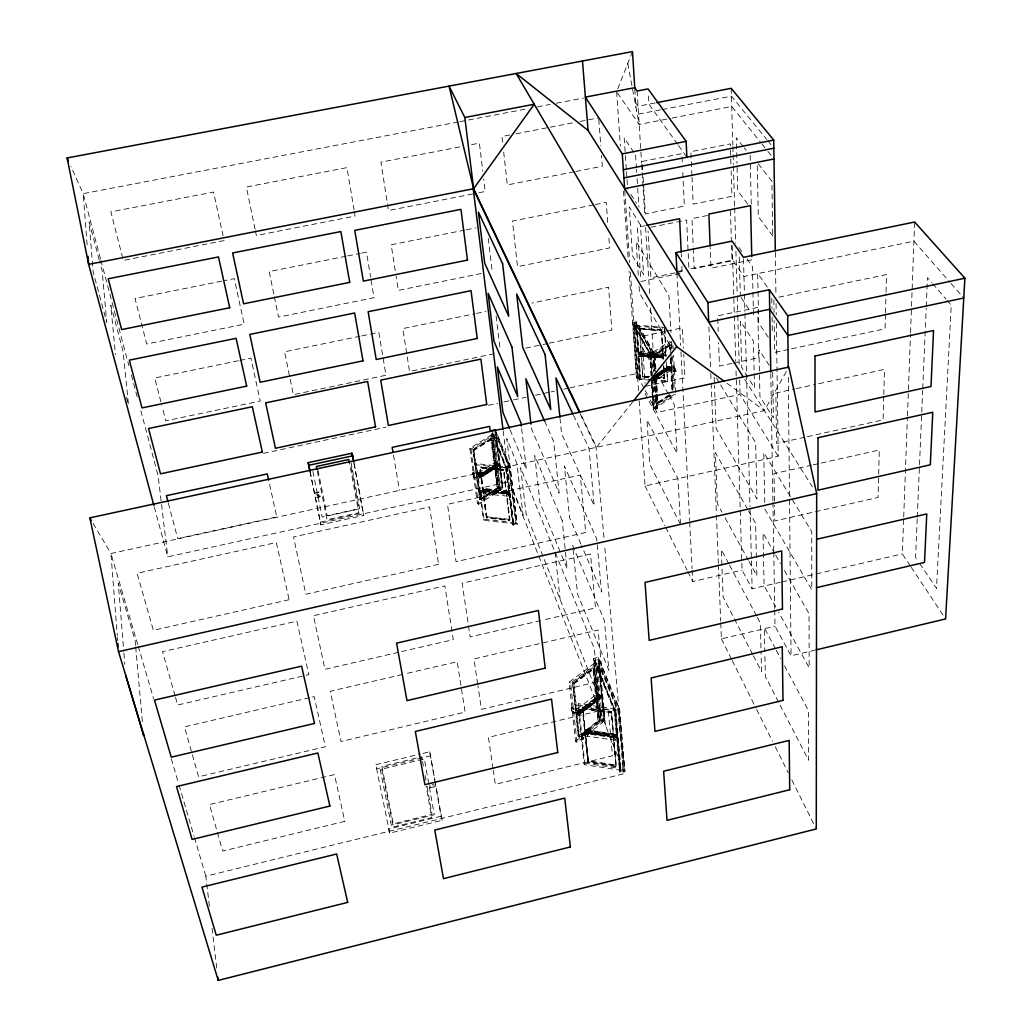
<?xml version="1.0" encoding="UTF-8"?>
<svg xmlns="http://www.w3.org/2000/svg" width="1032" height="1032" viewBox="0 0 1032 1032"><rect width="100%" height="100%" fill="white"/><g stroke="black" fill="none" stroke-linecap="round" stroke-linejoin="round"><path stroke-width="0.75" stroke-dasharray="5 3.75" d="M432.602 784.294L432.047 785.068M484.872 491.219L509.073 493.864L484.64 491.645L484.524 488.562M481.247 494.96C483.157 494.251 479.248 497.953 482.047 495.296M600.792 697.697L578.746 714.428C575.637 714.583 574.36 709.087 577.636 708.184L579.855 709.99L599.682 694.936L597.502 693.517L577.675 708.545L579.855 709.99M578.41 714.479L578.062 711.151L579.816 709.629M485.053 493.993L508.002 496.147L508.415 491.761L508.763 494.534L485.801 492.058L485.053 493.993L483.389 493.812L482.641 490.419L508.995 493.128M508.789 491.503L483.428 488.82L483.802 492.006L485.84 492.393M885.443 314.425L885.043 328.782L790.215 349.1M885.482 312.825L885.998 293.694M886.049 292.095L886.527 274.551L778.554 297.229M883.74 396.224L883.095 419.882L806.353 436.884M883.792 394.65L884.476 369.404L816.776 384.136M586.976 732.772L616.233 737.08L615.988 734.191L586.64 729.921L616.014 734.539M910.288 565.833L902.342 553.887L903.645 518.606M903.709 517.006L907.386 417.573M907.451 415.973L910.482 334.187M910.534 332.588L914.636 222.022M917.203 518.761L915.565 557.332L918.17 561.227M917.28 517.148L922.685 390.148M922.763 388.548L926.181 308.168M926.259 306.556L927.484 277.621L931.612 282.433M653.501 376.319L669.368 366.244L669.665 369.224L668.31 370.359L670.103 371.197L668.31 370.359M655.63 377.144L668.091 369.133L668.13 366.992L669.91 367.844C672.154 365.057 672.361 371.146 670.103 371.197M582.435 733.172C584.77 732.668 578.655 737.196 582.525 740.138C584.151 735.455 583.351 740.589 581.983 739.286M582.874 737.803L583.88 738.035M588.15 733.946L587.35 736.164L615.149 740.241L615.923 738.009L588.15 733.946L587.389 736.538L584.86 735.893L584.86 732.527L616.233 736.99M585.337 730.604L616.039 734.887M583.39 733.584C581.558 736.577 584.022 739.996 581.983 739.505M662.105 355.279L639.389 353.692L662.105 355.279L662.247 357.988L639.556 356.246L663.163 357.73M639.659 356.105L639.621 353.112L661.061 354.892L661.577 353.254L663.486 353.576L663.705 356.414L639.453 354.685M662.157 358.13L662.015 355.55M664.673 352.596L665.266 350.919L665.717 355.047L665.163 356.53L664.479 356.233L665.317 351.383L665.266 356.298M665.047 352.376L664.273 352.144M472.579 473.069C473.056 470.631 476.823 475.442 473.43 473.133C470.992 471.895 473.456 479.532 475.52 477.571C471.34 477.21 475.133 471.211 472.669 473.34M571.896 708.262C573.224 703.927 568.181 713.654 574.385 712.789C570.477 709.242 572.27 713.267 572.038 708.042C571.78 705.243 576.424 711.048 571.947 708.287M498.327 466.038L478.667 478.242L478.551 474.849L497.308 463.278L497.656 466.038L480.241 477.145L478.5 476.139L498.017 463.703L498.379 466.361L479.983 478.138L479.351 475.249L497.966 463.652M586.95 732.901L587.814 730.604L586.782 733.481L615.627 737.506L615.446 735.455L586.64 731.262L616.104 735.597M575.546 741.273L601.127 721.549L594.961 660.377L615.201 710.403L620.606 771.201L615.382 708.984L578.5 703.772L577.959 705.243L584.215 764.66L620.18 770.117L623.16 769.382L617.936 709.732L598.457 661.822L595.477 662.531L569.148 682.139L575.546 741.273L576.978 742.253L602.559 722.503L596.947 663.46L595.477 662.531L601.127 721.549L602.559 722.503M582.899 707.397L582.345 708.868L587.892 762.377L615.898 766.595L616.401 765.099L588.421 760.881L582.899 707.397L611.55 711.461L616.272 765.473L588.279 761.255L582.758 707.759L611.408 711.835M586.679 729.934L586.847 733.172L616.207 737.171M615.653 735.029L614.788 737.493L614.879 734.887L615.046 736.745L587.788 732.759L587.608 730.914L615.653 735.029L615.923 738.009M615.936 734.191L616.117 737.454M615.382 708.984L620.18 770.117M615.898 766.595L611.55 711.461M587.892 762.377L588.421 760.881M584.215 764.66L584.744 763.177L578.5 703.772M584.834 735.803L585.647 733.584L588.188 734.32M585.376 736.242L586.176 734.023M587.788 732.759L587.53 733.507L587.337 731.649M584.525 732.823L585.337 730.514M584.989 732.527L585.802 730.308M480.757 490.652L481.505 491.064L480.757 490.652L479.945 493.141L480.912 496.74L481.467 491.142M617.794 88.739L631.907 53.096M652.069 380.357L667.485 381.698L666.762 361.974M654.972 378.009L664.234 378.808L664.582 377.931L655.333 377.132M662.802 358.027L663.434 356.711M663.163 357.82L663.705 356.414M661.061 354.892L662.596 354.685L663.137 353.383M663.55 353.744L662.596 354.685M661.435 330.769L661.796 329.905L639.814 328.163L639.44 329.027L661.435 330.769L663.073 357.949M648.806 377.467L642.626 376.938L643 376.061L653.798 376.99M650.521 380.215L639.737 379.273L636.499 325.209L634.177 325.699L637.828 378.886L650.882 379.337M639.621 353.112L640.175 351.809L661.577 353.254M639.84 353.55L639.969 355.382M640.292 354.015L640.408 355.679L661.525 355.318L661.435 357.433M639.801 355.782L640.356 354.466M639.737 379.273L636.499 325.209L664.789 327.428M492.483 432.253L506.506 467.612L513.549 524.411L506.854 466.864L476.423 463.703L475.881 464.761L506.338 467.935L508.931 467.367L516.09 523.843L509.099 467.045L495.025 431.698L502.416 488.458L499.94 489L477.403 503.603L469.805 448.443L492.909 434.02L495.437 433.479L508.931 467.367M509.589 520.541L503.822 469.354L480.177 466.89L479.635 467.947L486.382 517.922L509.589 520.541L503.423 470.153L479.777 467.69L486.511 517.651L509.718 520.27M508.002 496.147L508.763 494.534M508.608 491.361L484.472 488.549L484.743 491.516M515.794 523.069L513.252 523.637L483.453 520.27L483.969 519.199L476.423 463.703M486.382 517.922L486.898 516.851L480.177 466.89M513.252 523.637L506.854 466.864M503.822 469.354L503.293 470.424L479.635 467.947M485.014 493.644L485.801 492.058M482.924 490.342L483.711 488.755M484.64 491.645L484.447 489.594M482.924 493.425L483.724 491.825M484.589 490.523L485.375 488.936L485.246 491.619L485.014 489.89M483.389 493.812L484.176 492.212M485.427 489.284L484.64 490.871L508.054 493.528L507.834 491.787L507.796 494.057L485.272 489.362M482.55 490.652L483.376 488.884M93.086 523.327L110.953 553.526L764.389 410.568L788.848 367.057M632.603 402.016L596.535 447.295L580.642 413.884M673.148 370.591C681.21 376.59 669.084 357.201 675.109 371.288C675.392 369.662 673.702 373.029 674.386 371.081C672.464 369.108 673.561 372.152 674.941 371.262C675.779 369.366 674.386 366.321 672.967 367.198M673.109 367.108L673.212 366.463M574.385 712.789L573.805 713.628M475.404 477.197L475.03 477.971M474.681 473.791C471.792 469.741 472.978 478.422 475.172 477.236M479.828 474.036L478.087 473.043L476.72 473.907L478.268 475.404M579.533 737.158L599.463 721.794L594.342 668.646L592.871 667.717L572.425 682.978L578.101 736.177L579.533 737.158L573.882 683.932L572.425 682.978M578.101 736.177L598.031 720.839L592.871 667.717M654.365 377.815L668.594 367.727L653.617 377.351M599.734 697.555L579.21 713.177L578.991 711.151L599.36 695.413L577.997 711.512L580.281 713.035L579.365 710.7M600.83 698.045L579.881 714.325L600.856 698.38L600.56 695.529L579.3 711.19L579.971 714.299M579.674 711.525L600.495 695.465M579.713 711.861L600.637 695.968M579.752 712.209L600.663 696.303M579.21 713.177L600.701 696.652M579.816 712.906L600.727 697M579.855 713.254L600.766 697.348M573.882 683.932L594.342 668.646M576.978 742.253L570.606 683.094L596.947 663.46M580.087 711.19L599.734 698.225L599.36 695.413M657.087 403.151L669.897 394.766M670.49 395.05L657.681 403.447L656.042 376.835M669.6 394.624L656.791 403.009L657.977 403.589L672.064 394.366M654.249 399.165L654.752 407.098L674.489 394.16L675.663 394.727L673.535 355.214M651.902 381.221L653.604 408.182L655.926 407.679L675.663 394.727M477.403 503.603L478.551 504.274L501.088 489.671L494.083 434.666L492.909 434.02L499.94 489L501.088 489.671M479.558 499.269L497.102 487.917L498.262 488.588L480.706 499.94L479.558 499.269L472.772 449.642L490.716 438.419L491.89 439.064L498.262 488.588M656.236 375.545L669.007 367.379M656.275 376.177L668.336 368.424M652.276 379.067L668.362 368.734M652.379 379.505L669.91 367.844M652.598 379.608L668.672 369.275L668.233 366.541L657.526 373.378M653.72 379.041L669.11 369.224L668.852 367.315L656.997 374.926M668.297 370.024L653.05 379.828L654.83 380.692L670.078 370.862M657.5 373.416L668.297 366.489L668.697 369.404L668.091 369.133M653.527 376.628L668.272 367.16M656.7 374.68L668.143 367.34L669.936 368.179M653.54 376.951L668.284 367.482M498.211 465.071L479.248 477.132L498.25 465.393M479.919 477.442L498.288 465.716M498.379 466.361L479.945 478.138L479.351 475.249M478.087 473.043L495.553 462.297L497.308 463.278M479.39 477.223L478.99 475.236L497.205 463.82L497.295 465.625M480.241 477.145L478.551 476.487L476.913 477.158L479.016 478.306M479.699 475.829L498.082 464.103M479.738 476.152L498.121 464.426M479.712 476.745L480.293 477.081L479.48 475.017L479.712 476.745L498.172 464.748M670.684 345.139L669.484 344.585L653.798 354.505L654.998 355.072L670.684 345.139L670.942 349.822M652.856 376.977L651.373 353.189L670.207 341.282M634.177 325.699L650.199 354.26L652.572 353.757L671.406 341.837M654.095 354.647L669.781 344.727L670.207 352.531M469.805 448.443L470.966 449.101L494.083 434.666M491.013 438.574L473.069 449.81L479.841 499.436L497.398 488.084L490.458 432.782M472.772 449.642L473.946 450.3L491.89 439.064M573.547 709.203C570.283 703.979 571.341 714.092 574.05 712.841M497.063 463.729L497.398 466.167L480.061 475.352L497.179 464.452L496.598 464.116M599.76 720.762L593.452 658.468L598.418 657.307L619.639 709.345L625.018 771.317L620.038 772.542L619.613 771.446L624.592 770.22L619.303 709.423L598.934 659.448L593.968 660.622L599.76 720.762L604.584 719.601L598.934 659.448M434.975 781.637L441.038 816.222L388.703 829.031L389.67 833.147L442.135 820.285L429.751 751.773L422.036 753.618M209.393 906.199L205.82 876.207L624.515 773.613L604.571 544.935M434.266 786.99L430.073 787.468L434.266 786.99L433.724 783.856M774.748 610.093L775.006 626.179L791.067 655.849L814.48 650.25M389.67 833.147L375.777 764.712L420.488 753.992M593.968 660.622L614.169 710.648L619.639 709.345M430.847 755.798L376.745 768.776L375.777 764.712M599.36 719.743L604.184 718.582L598.418 657.307M601.127 721.549L604.03 720.852L598.457 661.822M720.762 622.76L721.407 638.847L775.006 626.179M740.254 510.698L742.047 570.141L752.147 588.846L780.308 582.293M781.869 581.932L814.725 574.282M816.286 573.921L902.342 553.887M402.351 674.477L330.227 691.285L341.012 741.505L465.11 712.067L457.228 661.693L403.925 674.115M309.523 697.697L184.431 726.863L198.608 776.799L325.364 746.716L314.218 696.6L311.084 697.322M687.764 571.547L692.743 581.532L742.047 570.141M398.507 652.301L324.964 669.317L313.457 615.717L444.857 585.892L453.267 639.647L400.068 651.94M540.678 620.606L470.14 636.925L462.143 583.209L590.498 554.068L595.529 607.913L542.239 620.245M512.711 524.604L516.942 523.65L517.238 524.424L513.007 525.378L512.711 524.604L505.641 467.806L492.225 433.904M811.733 465.161L774.013 473.611L774.503 503.603M813.306 464.813L819.602 463.407M821.162 463.058L879.316 450.029L878.077 497.437L774.774 520.966L774.529 505.19M804.779 437.233L776.593 443.489L775.845 393.05L794.73 388.935M639.221 400.79L645.065 485.969L778.244 456.312L776.348 322.9M320.294 522.128L363.058 512.723L363.793 515.394L320.939 524.824L310.09 472.024M154.31 507.073L167.79 556.854L509.447 481.699L624.515 773.613M498.546 487.723L502.661 486.807L502.945 487.543L498.83 488.458L498.546 487.723L491.632 433.827M316.734 497.437L320.062 496.715L319.107 492.032L315.766 492.767L316.734 497.437L320.062 496.715M492.393 433.608L505.809 467.496L510.143 466.541L496.624 432.692M505.641 467.806L509.976 466.864L516.942 523.65M651.514 377.648L653.527 409.652L657.41 408.814L657.062 408.169L653.179 409.007L651.489 382.304M650.328 400.055L657.023 412.465L740.047 394.443L778.244 456.312M796.317 388.587L815.203 384.485M788.667 349.435L774.671 352.428L774.193 320.539M732.036 363.393L719.459 366.089L718.594 342.547M733.61 363.058L758.765 357.665L757.772 310.567M645.219 386.355L684.926 377.815L683.739 354.35M263.483 453.319L386.123 427.119M488.317 405.279L497.759 403.267M504.042 401.925L511.911 400.248M513.485 399.913L526.062 397.217M535.492 395.204L549.643 392.186M551.217 391.85L554.365 391.18M563.795 389.154L568.503 388.148M570.077 387.813L636.125 373.713L644.42 389.103M636.409 377.802L640.524 377.622L636.409 377.802L629.03 271.158M665.279 331.375L641.917 336.29L645.013 383.22M666.84 331.04L682.41 327.763L683.429 348.094M653.953 352.789L636.447 321.803L632.59 322.616L649.992 353.641L653.953 352.789L655.036 370.398M653.656 353.189L636.86 323.429L633.003 324.229L649.696 354.028L653.656 353.189L654.727 370.462M494.225 353.692L409.536 371.455L402.803 328.602L474.939 313.728M525.662 348.145L541.336 344.856M542.909 344.52L547.605 343.54M549.179 343.204L611.886 330.059L608.57 287.231L531.828 303.073M757.707 307.433L717.627 315.856L718.195 331.556M238.302 360.748L154.748 377.97L161.831 405.524M239.875 360.426L250.918 358.156L260.245 401.035L165.765 420.837L162.218 407.06M359.975 336.251L284.561 351.796L293.32 394.675L385.968 375.248L378.821 332.368L361.535 335.929M676.928 271.597L684.68 270.01M690.872 268.733L732.681 260.103L743.969 276.473L913.926 241.178L949.982 282.291M476.5 313.406L485.917 311.458M675.263 272.848L650.908 277.866L648.044 231M676.786 272.525L684.409 270.952M640.911 281.491L682.242 272.964L681.842 264.979M751.825 259.806L710.971 268.243L710.171 247.525M473.92 477.3L474.268 476.526L473.791 477.248M645.193 225.647L637.389 227.234L640.808 279.904M707.359 215.495L691.956 218.616L693.207 246.738M650.96 227.246L686.641 220.022L688.899 268.449M481.247 273.519L398.326 290.366L396.107 276.215M464.787 230.071L391.18 244.765L395.862 274.641M466.361 229.762L475.752 227.879M593.71 204.865L512.478 221.08L517.522 266.656L609.654 247.925L608.699 235.361M595.27 204.555L606.21 202.375L607.99 225.931M346.068 256.22L269.21 271.584L274.009 295.139M347.642 255.91L360.194 253.408M361.755 253.098L366.463 252.156L370.643 277.273M221.674 281.168L135.024 298.48L146.699 344.004L244.184 324.177L234.277 278.64L223.247 280.846M472.708 193.952L388.483 210.541L380.95 162.14L462.22 146.454M478.951 192.726L485.195 191.5L483.698 179.013M642.123 161.469L681.881 153.639L682.333 163.172M224.125 240.585L123.337 260.412L110.837 211.87L213.534 192.068L223.093 235.889M574.308 171.751L507.331 184.934L503.513 150.569M575.869 171.454L602.34 166.242L601.514 155.316M617.523 93.022L639.182 124.446L670.555 118.358M672.129 118.048L731.727 106.489L760.919 142.713M655.243 102.942L638.06 106.244L635.712 102.89M509.743 134.999L501.952 136.508L502.816 144.312M515.987 133.799L548.74 127.478M550.301 127.181L573.702 122.666M579.945 121.466L598.663 117.854M471.598 144.648L479.416 143.138L482.77 171.222M660.583 109.844L638.55 114.101L636.202 110.734M662.157 109.547L731.43 96.157L766.776 139.539M458.337 121.957L83.179 193.629L70.963 166.526M459.911 121.647L527.984 108.644M537.478 106.838L550.146 104.413M556.48 103.2L583.39 98.066M673.109 371.249L673.457 370.54M573.895 708.352L573.302 709.203M576.308 713.06L578.036 711.874L580.165 712.957M636.125 326.073L662.854 328.176M639.711 328.382L661.706 330.124M662.015 355.627L639.389 353.744L639.556 356.246M639.414 354.053L662.028 355.937M639.44 354.376L662.041 356.246M639.479 354.995L662.08 356.878M640.008 355.266L662.209 357.124L639.492 355.305M639.518 355.614L662.118 357.498M639.543 355.937L662.144 357.82M649.076 376.809L642.91 376.28L639.814 328.163M655.243 377.351L664.505 378.151L663.937 366.721M642.717 376.719L648.896 377.248M655.062 377.789L664.324 378.589L663.576 365.78M652.43 379.466L667.833 380.808M484.601 489.22L508.828 491.825M484.653 489.542L508.866 492.161M484.382 489.736L508.26 492.174L508.441 494.212L508.195 492.303M484.692 489.865L508.918 492.483M484.73 490.187L508.957 492.806M484.821 490.845L509.034 493.464M484.847 491.322L509.047 493.941M486.898 516.851L510.092 519.457M483.969 519.199L513.755 522.553M577.959 705.243L614.866 710.48L595.477 662.531M582.345 708.868L611.021 712.944M586.795 730.978L616.078 735.248M586.86 731.662L616.143 735.945M586.898 732.011L616.168 736.293M586.937 732.359L616.207 736.642M584.744 763.177L620.683 768.608M474.823 473.056L474.436 473.83M481.622 494.741C480.667 499.307 479.596 491.542 481.131 491.271M587.608 730.914L615.046 736.745M583.338 737.506C582.525 743.621 581.429 733.778 582.938 733.791M651.373 353.189L652.572 353.757L653.656 371.197M669.226 366.296L671.316 367.289M669.678 369.133L671.458 369.985M669.42 369.65L671.2 370.488M654.752 407.098L656.275 408.337L655.694 398.907M495.915 465.045L497.656 466.038M498.314 466.412L497.747 463.536M478.126 473.378L479.867 474.385M476.81 473.843L478.551 474.849M598.831 695.916L599.566 696.381M600.779 698.419L600.224 695.284M599.734 698.225L599.012 697.761L594.342 648.625L520.631 467.728L526.101 513.859L599.012 697.4M569.148 682.139L570.606 683.094M598.031 720.839L599.463 721.794M576.191 709.281L578.359 710.726M578.991 711.151L579.029 713.06M575.856 709.926L578.036 711.371M576.178 712.88L578.746 714.428M726.992 383.311L764.389 410.568M951.053 283.503L963.772 298.016M932.644 283.632L946.073 299.241M947.105 300.441L951.233 305.24L936.488 588.433L919.048 562.517M767.782 140.791L771.833 145.744M761.926 143.964L766.957 150.208M767.963 151.459L772.994 157.703M758.172 163.753L771.897 181.232L772.71 234.341M743.208 146.544L736.268 137.682L736.977 163.379M744.188 147.808L746.175 150.337M772.736 235.954L758.288 216.552L757.191 162.501M747.723 204.143L737.725 190.688L737.016 164.991M677.611 144.261L648.909 104.155L648.29 93.486M678.54 145.564L686.873 157.199M767.318 287.077L757.643 273.338L758.688 323.029L769.059 338.419M739.002 247.487L742.563 252.556M747.013 258.89L752.367 266.488L753.502 315.947M741.234 297.732L751.748 313.354M911.166 567.161L945.583 618.942M633.841 152.375L624.205 137.849L625.289 153.923M769.214 365.328L758.959 349.745L759.939 396.636L773.381 417.87L772.633 370.527M747.684 377.041L741.724 367.611L740.421 321.352L753.424 341.102L754.508 387.813L748.535 378.383M630.887 194.351L636.512 203.252M744.691 379.26L812.378 486.82M716.518 378.099L719.846 383.594M720.671 384.975L755.656 442.715L756.972 498.83L716.131 428.499L714.454 385.194M764.88 509.176L811.784 589.762L811.733 531.583L763.745 452.609L764.815 506.028M774.903 553.836L762.996 532.951L764.106 585.712L777.857 610.738M775.703 555.229L780.463 563.588M784.436 570.554L809.049 613.717L809.165 667.756L778.618 612.131M747.71 509.498L715.37 452.661L717.395 503.732L722.039 512.207M748.497 510.892L755.592 523.366L756.843 575.753L749.116 561.627M636.499 325.209L652.572 353.757M633.777 324.074L650.495 353.86M642.601 347.823L656.545 372.849M657.32 374.229L668.168 393.695M668.942 395.088L674.36 404.828L677.018 453.319L645.71 395.088L645.4 390.354M725.135 517.858L748.342 560.221M640.098 378.396L636.086 323.584L652.869 353.357L654.043 372.204M645.155 390.47L647.374 394.585M653.604 408.182L653.953 408.84L652.34 380.086M775.522 648.87L764.299 627.817L764.802 651.373M776.27 650.276L780.76 658.7M784.501 665.717L808.443 710.635L808.559 760.223L779.263 703.45M728.798 563.717L721.278 549.592L721.897 565.407M729.547 565.136L756.611 616.001M757.359 617.407L760.378 623.057L760.984 649.631M778.528 702.031L765.344 676.476L764.841 652.933M752.638 654.327L723.122 597.038L721.961 566.994M753.373 655.759L761.487 671.51L761.023 651.192M680.514 524.475L649.928 464.645L646.974 419.985L677.998 478.771L680.436 522.889M721.407 638.847L731.469 659.009M732.191 660.441L755.901 707.978M756.624 709.423L772.439 741.105M775.316 746.858L788.242 772.787M791.841 779.986L815.551 827.522M645.065 485.969L664.995 525.907M665.704 527.326L687.054 570.115M580.19 413.974L596.057 447.398L604.017 538.536M573.508 415.315L589.027 448.43L594.187 505.667L561.537 433.479L560.105 419.185M544.677 421.262L553.758 441.76L559.099 493.103L531.48 428.77L531.132 425.648M580.874 543.993L569.612 517.767L564.401 465.961L596.715 538.936L601.514 592.071L581.506 545.451M574.553 549.966L572.683 545.541L577.572 594.148L608.867 670.258L604.391 620.58L575.172 551.436M510.143 429.931L526.397 469.444L521.353 426.023M593.452 658.468L614.504 710.571L620.038 772.542M509.976 466.864L495.863 431.518L502.945 487.543M492.909 434.02L506.338 467.935M604.184 718.582L604.584 719.601M624.592 770.22L625.018 771.317M513.033 489.813L523.095 515.303L516.903 463.574L506.764 438.587L517.238 524.424M604.03 720.852L597.941 659.68L618.271 709.668L623.599 770.465L623.16 769.382M499.94 489L492.69 433.801M317.172 494.973C320.681 498.985 315.341 491.942 318.914 495.812M137.733 644.613L110.953 553.526L117.3 635.815M138.185 646.161L153.613 698.651M171.325 758.868L178.575 783.559M179.039 785.107L194.016 836.062M194.468 837.597L205.82 876.207M175.066 695.865L162.514 651.669L296.894 621.148L308.8 674.657L177.672 705.011L175.505 697.387M126.459 397.423L128.523 405.073M441.038 816.222L442.135 820.285M100.478 258.748L83.179 193.629L87.269 246.674M100.891 260.309L128.897 365.741M131.361 375.042L137.953 399.848M140.842 410.697L158.128 475.829L167.79 556.854M99.304 260.206L89.139 222.009L93.177 272.009L106.748 322.319L102.155 270.913L99.704 261.741M168.397 503.332L177.723 538.601L276.782 516.929L268.978 481.622M319.107 492.032L315.766 492.767M255.072 229.233L246.377 187.011L346.945 167.61L354.041 209.806M255.394 230.794L256.362 235.49L355.085 216.062L354.298 211.367M310.09 471.547L320.939 524.824M274.331 296.7L278.485 317.121L374.023 297.68L370.901 278.846M312.889 471.418L322.152 517.109L359.007 509.021L350.777 464.877M318.011 470.153L327.144 515.716L359.691 508.583L351.19 462.994M317.301 471.198L327.028 519.702L358.775 512.723L349.397 462.633M381.698 769.201L392.766 824.916L434.304 814.751L424.358 758.972L380.228 769.524L391.747 827.341L431.737 817.55L426.113 786.255M627.779 63.52L639.182 124.446M354.208 463.652L363.793 515.394M353.77 462.594L363.058 512.723M422.294 759.9L421.74 756.791L381.879 766.35L393.269 823.833L432.06 814.351L427.042 786.345M422.578 761.448L423.417 766.118M425.094 775.458L425.919 780.128M429.66 784.849L430.215 787.971M429.751 751.773L434.704 780.076M393.476 455.073L399.448 490.419M477.687 684.139L473.946 658.958L598.096 630.01L602.804 680.514L481.428 709.319L477.919 685.712M493.025 768.685L488.407 737.364L608.145 708.687L612.479 755.824L495.334 784.346L493.257 770.246M473.946 450.3L483.453 520.27M470.966 449.101L478.551 504.274M491.838 433.982L498.83 488.458M490.716 438.419L497.102 487.917M495.437 429.751L502.661 486.807M495.437 433.479L502.416 488.458M505.809 467.496L513.007 525.378M503.152 430.757L509.447 481.699M496.095 315.869L499.927 347.616M488.226 238.276L492.2 271.287M212.024 928.297L216.914 969.345M555.023 552.12L560.157 599.605M586.64 731.262L586.782 733.481M128.368 403.486L123.066 351.306L110.785 305.162L115.442 354.531M597.502 693.517L597.786 696.471L599.966 697.89L599.682 694.936M605.474 725.303L600.031 667.369L615.317 705.011L620.49 763.422M614.169 710.648L619.613 771.446M614.879 737.261L615.149 740.241M135.553 645.31L135.127 640.562L118.293 583.403L123.801 651.605M135.695 646.883L142.622 724.412M123.93 653.179L124.82 664.286M117.416 637.402L117.661 640.562M598.779 119.415L600.805 145.951M624.76 190.262L629.726 262.579M630.397 272.216L638.55 391.141M633.003 324.229L636.744 378.422M616.633 91.706L620.387 146.183M623.496 191.049L628.14 258.348M640.175 351.809L640.408 355.679M625.392 155.522L626.372 169.996M626.489 171.596L626.914 178.033M627.03 179.632L627.675 189.282M636.86 323.429L640.524 377.622M636.447 321.803L640.188 376.99M638.511 378.138L634.68 322.1L650.444 350.106L651.773 374.281M638.318 275.299L636.099 241.669L668.942 295.668L670.955 332.459M639.053 286.496L639.479 292.907L671.832 348.455L671.484 342.056M642.626 376.938L639.53 328.821L661.525 330.55L663.202 359.381M635.596 155.019L636.396 167.635M636.499 169.209L636.692 172.357M637.105 178.665L637.608 186.56M637.712 188.134L638.911 207.058M654.662 377.996L654.83 380.692M654.43 378.486L655.604 397.333M654.056 377.544L655.243 396.572M655.333 398.159L655.926 407.679M634.848 89.204L635.983 107.367M652.959 378.55L654.146 397.578M650.199 354.26L651.502 374.874M649.992 353.641L651.411 376.048M649.696 354.028L651.089 376.022M654.998 355.072L655.862 369.159M656.339 376.99L657.977 403.589M655.565 369.017L654.701 354.931L670.387 344.998L670.813 352.802M642.317 164.643L642.717 171.002M643.104 177.362L645.361 213.921L684.358 206.078L682.629 169.519M655.449 376.551L657.41 408.814M655.243 377.97L656.378 397.165M656.507 398.313L657.062 408.169M637.118 90.997L641.582 163.056M641.672 164.669L642.072 171.106M642.175 172.718L644.871 216.165M645.568 227.427L649.747 295.01M650.547 307.871L654.43 370.63M654.933 378.68L655.823 393.153M655.926 394.766L657.023 412.465M661.77 356.582L661.215 357.562M664.879 329.002L666.401 355.692M664.427 328.292L666.053 356.569M666.401 362.851L667.485 381.698M661.796 329.905L663.383 358.942M663.486 365.999L664.234 378.808M670.555 358.762L672.464 393.089M669.484 344.585L669.91 352.389M670.258 358.62L671.987 389.825M673.019 345.733L673.187 348.893M671.639 342.018L672.064 349.913M672.413 356.233L674.231 389.412M671.368 357.627L673.083 388.845M670.903 354.363L672.877 390.264M676.953 273.222L680.656 345.475M680.978 351.899L689.621 520.515M689.698 522.115L692.085 568.684M692.162 570.296L692.743 581.532M681.301 253.808L681.455 257.007M691.917 175.505L690.872 151.665L730.333 143.899L730.475 148.66M691.995 177.091L693.182 204.117L731.894 196.325L731.133 170.912M693.285 248.299L694.188 268.617L731.998 260.812L731.52 245.19M714.144 377.183L714.389 383.594M708.907 326.925L710.519 367.121M710.777 373.545L711.1 381.595M711.164 383.195L716.389 513.433M716.453 515.045L718.375 563.279M718.44 564.878L720.697 621.161M317.456 496.121L318.63 494.663M732.256 245.861L735.739 361.303M736.035 370.94L740.202 509.099M730.475 210.825L731.469 243.629M731.198 88.313L732.836 145.099M732.888 146.712L733.068 153.149M733.12 154.748L733.404 164.411M733.442 166.01L734.603 206.232M734.655 207.832L735.674 243.23M735.906 251.266L737.171 294.7M737.209 296.313L737.725 314.012M737.777 315.624L739.26 367.095M739.634 379.97L740.047 394.443M730.514 150.246L730.94 164.552M739.26 256.955L740.305 294.842M743.504 258.903L744.394 292.585M744.433 294.185L744.898 311.896M744.936 313.509L749.993 506.738M750.032 508.337L752.147 588.846M750.148 155.393L751.257 204.31M771.794 298.029L771.962 309.02M772.091 316.863L772.362 334.136M770.788 373.597L772.916 500.688M772.942 502.3L773.742 550.572M773.768 552.172L774.722 608.48M775.329 252.182L775.948 295.578M776.064 303.614L776.232 314.863M773.884 299.809L774.077 312.567M788.306 377.364L791.067 655.849M665.369 354.389L665.279 354.479M581.855 734.745L582.861 735.068L581.855 734.745M664.853 355.279L665.64 355.434L664.879 355.15M572.296 712.428L572.966 711.835L572.296 712.428M673.961 367.482L674.464 367.082L673.961 367.482M675.263 368.308L674.438 368.347L675.263 368.308M582.693 736.371L581.635 736.293L582.693 736.371M479.97 493.18L480.822 493.206L479.97 493.18M480.951 492.2L480.164 491.8L480.951 492.2M598.392 721.084L578.462 736.422L572.786 683.21L593.245 667.949L598.392 721.084M599.102 721.562L579.184 736.913L573.521 683.687L593.968 668.413L599.102 721.562M497.966 488.42L480.422 499.772L473.649 450.133L491.606 438.91L497.966 488.42M344.791 821.33L222.641 851.065L209.496 804.56L334.471 774.619L344.791 821.33M438.6 564.336L305.859 594.226L293.475 536.962L429.557 506.944L438.6 564.336M585.712 532.46L456.067 561.666L447.462 504.325L580.281 475.017L585.712 532.46M289.128 599.708L153.355 630.294L137.075 573.263L276.331 542.535L289.128 599.708M503.68 469.625L480.035 467.161L486.769 517.122L509.963 519.728L503.68 469.625M611.15 712.57L582.487 708.494L588.021 762.003L616.027 766.221L611.15 712.57M640.446 224.976L629.249 206.968L632.552 255.975L643.607 274.512L640.446 224.976M562.208 520.631L534.705 455.563L539.994 502.687L567.213 568.851L562.208 520.631"/><path stroke-width="1.5" d="M816.673 493.618L816.273 828.954L218.229 980.4L118.525 651.644L89.836 517.845L788.848 367.057L816.673 493.618L118.525 651.644M676.928 271.597L675.96 252.608L732.114 241.114L743.466 257.316L914.636 222.022L964.894 278.214L945.583 618.942L816.041 649.876M686.873 157.199L686.151 141.345L648.032 88.907L637.118 90.997L634.757 87.681L632.487 51.6L67.106 157.96L88.636 264.36L473.611 188.714L534.215 104.258L464.813 117.493L449.036 86.108L473.611 188.714L579.958 412.426M633.596 400.751L676.682 346.675L516.142 73.491L588.059 130.432L742.976 376.538M816.544 587.647L924.517 562.401L926.762 513.936L816.596 539.284M309.768 470.463L308.181 462.633L352.028 453.203L353.912 462.091M308.181 462.633L308.813 465.277L352.75 455.822M491.232 430.654L495.437 429.751M963.772 298.016L787.88 335.503L769.704 309.239L708.713 322.1L707.926 302.582L675.96 252.608M707.926 302.582L769.382 289.721L787.687 315.715L964.894 278.214M646.767 225.337L679.572 218.707L681.223 252.221M774 158.954L624.657 188.65L622.27 153.871L585.376 97.111L634.757 87.681M623.354 169.738L773.729 140.068L775.316 250.57M623.921 177.904L773.845 148.221M622.27 153.871L686.151 141.345M656.829 102.632L731.198 88.313L773.729 140.068M676.682 346.675L724.412 381.44M89.836 517.845L91.461 520.592M579.507 412.529L473.237 188.791L502.945 429.17M572.825 413.884L555.951 377.893L559.937 417.599M67.106 157.96L68.396 160.824M544.677 421.262L525.869 378.783L530.951 424.088M509.537 428.461L502.919 412.361L497.334 366.953L520.992 422.927L521.353 426.023M153.897 505.512L88.636 264.36L88.017 256.323M167.997 501.797L166.371 495.67L267.275 473.946L268.63 480.086M308.813 465.277L310.09 471.547M316.979 469.625L316.347 466.503L348.803 459.498L349.397 462.633M352.028 453.203L353.189 459.459M392.96 451.99L392.173 447.385L489.632 426.397L490.252 431.183M464.813 117.493L473.611 188.714M217.842 977.24L218.229 980.4M143.474 733.907L143.616 735.558L125.723 675.392M582.487 61.004L588.059 130.432M117.906 643.736L118.151 646.896M710.119 245.926L708.894 214.05L750.574 205.613L751.748 256.62M769.382 289.721L770.762 371.984M787.687 315.715L788.203 367.702M815.022 356.014L814.996 411.962L930.993 386.471L933.56 330.498L815.022 356.014M818.028 437.71L817.95 490.2L930.309 464.8L932.773 412.258L818.028 437.71M789.712 789.738L667.02 820.363L663.615 771.239L789.158 740.408L789.712 789.738M347.694 902.394L216.269 935.211L201.95 887.107L336.651 853.993L347.694 902.394M570.386 846.949L443.476 878.645L434.769 830.051L564.723 798.11L570.386 846.949M329.879 806.069L192.094 839.403L176.498 786.565L317.869 752.973L329.879 806.069M557.757 752.509L424.9 784.668L415.328 731.482L551.527 699.103L557.757 752.509M782.991 700.38L654.946 731.404L651.115 677.959L782.256 646.754L782.991 700.38M314.489 723.458L171.248 757.153L154.477 700.096L301.615 666.156L314.489 723.458M782.462 609.061L649.167 640.382L645.026 582.409L781.688 550.946L782.462 609.061M545.218 668.13L406.982 700.651L396.559 643.155L538.42 610.454L545.218 668.13M375.545 426.887L275.441 448.262L265.65 402.88L367.637 381.479L375.545 426.887M262.347 452.068L160.515 473.817L148.531 428.525L252.324 406.737L262.347 452.068M486.73 404.492L388.393 425.494L380.731 380.137L480.886 359.11L486.73 404.492M363.006 360.839L260.129 382.253L249.796 334.42L354.66 312.993L363.006 360.839M246.687 386.123L141.99 407.924L129.335 360.155L236.096 338.328L246.687 386.123M477.223 338.483L376.216 359.51L368.127 311.716L471.043 290.676L477.223 338.483M349.719 282.381L243.591 303.808L232.613 252.969L340.857 231.555L349.719 282.381M229.723 307.742L121.66 329.569L108.205 278.769L218.474 256.942L229.723 307.742M467.483 260.103L363.341 281.13L354.763 230.368L460.943 209.354L467.483 260.103M502.61 263.728L478.422 212.153L484.679 263.134L508.712 316.256L502.61 263.728M545.09 354.557L516.697 294.004L522.682 347.397L550.791 409.562L545.09 354.557M511.988 347.216L488.097 293.281L493.993 341.257L517.716 396.507L511.988 347.216"/></g></svg>
